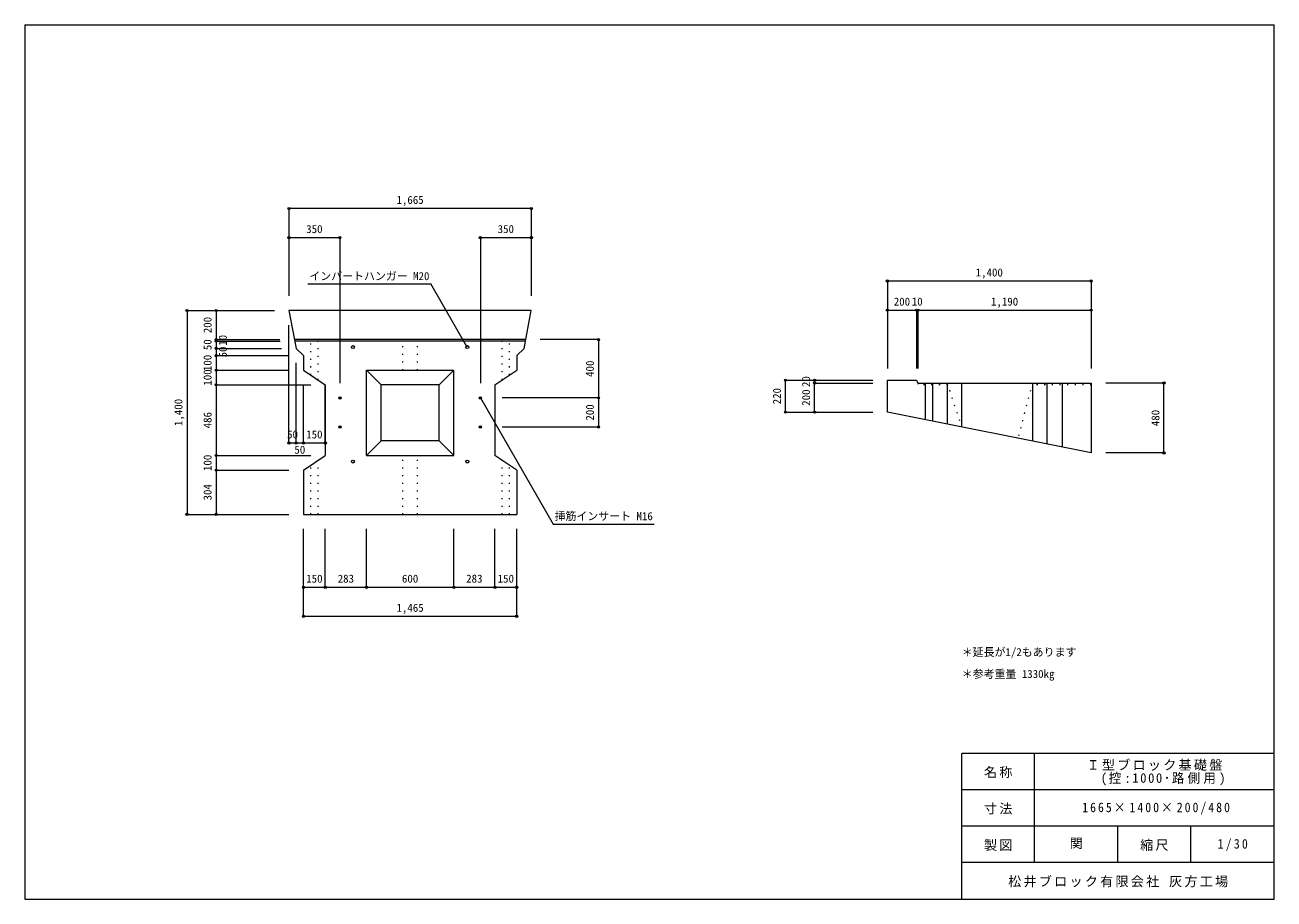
# Model space of a CAD drawing. Units: millimetres, scale not verified. Extents: x 165 to 8745, y 150 to 6150.
import ezdxf
from ezdxf.enums import TextEntityAlignment as Align

# ---------------------------------------------------------------- set-up
doc = ezdxf.new("R2010")
doc.units = ezdxf.units.MM
doc.header["$LTSCALE"] = 30
doc.header["$PDMODE"] = 32
doc.header["$PDSIZE"] = 15
doc.linetypes.add('DOTTED', pattern=[1.75, 0.25, -1.5])
for name, color, linetype, lineweight in [('_0-0_', 7, 'Continuous', 18), ('_0-1_', 7, 'Continuous', 18), ('_0-2_', 4, 'Continuous', 9)]:
    doc.layers.add(name, color=color, linetype=linetype, lineweight=lineweight)
doc.styles.add('ＭＳ ゴシック', font='')
doc.styles.get('ＭＳ ゴシック').set_extended_font_data('MS Gothic')

msp = doc.modelspace()

# ---------------------------------------------------------------- linework, layer by layer
at = {"layer": '_0-0_'}
for p, q in [((165, 6150), (165, 150)), ((165, 6150), (8745, 6150)), ((8745, 150), (8745, 6150)), ((8745, 1150), (6600, 1150)), ((6600, 150), (6600, 1150)), ((7100, 400), (7100, 1150)), ((8745, 900), (6600, 900)), ((8745, 650), (6600, 650)), ((7672.5, 400), (7672.5, 650)), ((8172.5, 400), (8172.5, 650)), ((8745, 400), (6600, 400)), ((165, 150), (8745, 150))]:
    msp.add_line(p, q, dxfattribs=at)
at = {"layer": '_0-1_'}
for p, q in [((3643.11, 4190.21), (1978.11, 4190.21)), ((1978.11, 4190.21), (2028.11, 3930.21)), ((3593.11, 3930.21), (3643.11, 4190.21)), ((3604.65, 3990.21), (2016.57, 3990.21)), ((3602.73, 3980.21), (2018.5, 3980.21)), ((2078.11, 3880.21), (2028.11, 3930.21)), ((2078.11, 3880.21), (2078.11, 3780.21)), ((3543.11, 3880.21), (3593.11, 3930.21)), ((3543.11, 3880.21), (3543.11, 3780.21)), ((2078.11, 3780.21), (2228.11, 3680.21)), ((2510.61, 3780.21), (2610.61, 3680.21)), ((2510.61, 3780.21), (3110.61, 3780.21)), ((2510.61, 3194.21), (2510.61, 3780.21)), ((3010.61, 3680.21), (3110.61, 3780.21)), ((3110.61, 3194.21), (3110.61, 3780.21)), ((3393.11, 3680.21), (3543.11, 3780.21)), ((6089.21, 3492.08), (6089.21, 3712.08)), ((6089.21, 3712.08), (6289.21, 3712.08)), ((6289.21, 3712.08), (6299.21, 3692.08)), ((6299.21, 3692.08), (7489.21, 3692.08)), ((6349.21, 3692.08), (6349.21, 3440.08)), ((6399.21, 3692.08), (6399.21, 3430.08)), ((6499.21, 3692.08), (6499.21, 3410.08)), ((6599.21, 3692.08), (6599.21, 3390.08)), ((7085.21, 3692.08), (7085.21, 3292.88)), ((7185.21, 3692.08), (7185.21, 3272.88)), ((7289.21, 3692.08), (7289.21, 3252.08)), ((7489.21, 3692.08), (7489.21, 3212.08)), ((2228.11, 3680.21), (2228.11, 3194.21)), ((3010.61, 3680.21), (2610.61, 3680.21)), ((2610.61, 3294.21), (2610.61, 3680.21)), ((3010.61, 3294.21), (3010.61, 3680.21)), ((3393.11, 3680.21), (3393.11, 3194.21)), ((7489.21, 3212.08), (6089.21, 3492.08)), ((2510.61, 3194.21), (2610.61, 3294.21)), ((3010.61, 3294.21), (2610.61, 3294.21)), ((3010.61, 3294.21), (3110.61, 3194.21)), ((2078.11, 3094.21), (2228.11, 3194.21)), ((2510.61, 3194.21), (3110.61, 3194.21)), ((3543.11, 3094.21), (3393.11, 3194.21)), ((2078.11, 3094.21), (2078.11, 2790.21)), ((3543.11, 3094.21), (3543.11, 2790.21)), ((2078.11, 2790.21), (3543.11, 2790.21))]:
    msp.add_line(p, q, dxfattribs=at)
at = {"layer": '_0-1_', "linetype": 'DOTTED'}
for p, q in [((2128.11, 3746.87), (2128.11, 3980.21)), ((2178.11, 3713.54), (2178.11, 3980.21)), ((2760.61, 3780.21), (2760.61, 3980.21)), ((2860.61, 3780.21), (2860.61, 3980.21)), ((3443.11, 3713.54), (3443.11, 3980.21)), ((3493.11, 3746.87), (3493.11, 3980.21)), ((6299.21, 3692.08), (6305.21, 3680.08)), ((6499.21, 3692.08), (6599.21, 3390.08)), ((7085.21, 3692.08), (6985.21, 3312.88)), ((6503.19, 3680.08), (6305.21, 3680.08)), ((7489.21, 3680.08), (7082.05, 3680.08)), ((2760.61, 2790.21), (2760.61, 3194.21)), ((2860.61, 2790.21), (2860.61, 3194.21)), ((2128.11, 2790.21), (2128.11, 3127.54)), ((2178.11, 2790.21), (2178.11, 3160.87)), ((3443.11, 2790.21), (3443.11, 3160.87)), ((3493.11, 2790.21), (3493.11, 3127.54))]:
    msp.add_line(p, q, dxfattribs=at)
at = {"layer": '_0-1_', "color": 4, "lineweight": 9}
msp.add_line((2228.11, 3380.21), (2228.11, 3630.21), dxfattribs=at)
at = {"layer": '_0-1_'}
for centre in [(2328.11, 3590.21), (3293.11, 3590.21), (2328.11, 3390.21), (3293.11, 3390.21)]:
    msp.add_circle(centre, 8, dxfattribs=at)
for p in [(2328.11, 3590.21), (3293.11, 3590.21), (2328.11, 3390.21), (3293.11, 3390.21)]:
    msp.add_point(p, dxfattribs=at)
at = {"layer": '_0-2_'}
for p, q in [((1978.11, 4890.21), (1978.11, 4290.21)), ((3643.11, 4890.21), (1978.11, 4890.21)), ((3643.11, 4890.21), (3643.11, 4290.21)), ((1978.11, 4690.21), (1978.11, 4290.21)), ((1978.11, 4690.21), (2328.11, 4690.21)), ((1978.11, 4690.21), (1978.11, 4290.21)), ((2328.11, 4690.21), (2328.11, 3690.21)), ((3293.11, 4690.21), (3643.11, 4690.21)), ((3293.11, 4690.21), (3293.11, 3690.21)), ((3643.11, 4690.21), (3643.11, 4290.21)), ((3643.11, 4690.21), (3643.11, 4290.21)), ((6089.21, 4392.08), (6089.21, 3792.08)), ((7489.21, 4392.08), (6089.21, 4392.08)), ((7489.21, 4392.08), (7489.21, 3792.08)), ((1278.11, 4190.21), (1878.11, 4190.21)), ((1278.11, 4190.21), (1278.11, 2790.21)), ((1478.11, 4190.21), (1478.11, 2790.21)), ((6089.21, 4192.08), (7489.21, 4192.08)), ((6289.21, 4192.08), (6289.21, 3792.08)), ((6299.21, 4192.08), (6299.21, 3792.08)), ((1978.11, 3280.21), (1978.11, 4090.21)), ((1478.11, 3990.21), (1916.57, 3990.21)), ((1478.11, 3980.21), (1918.5, 3980.21)), ((4104.65, 3990.21), (3704.65, 3990.21)), ((4104.65, 3990.21), (4104.65, 3390.21)), ((1478.11, 3930.21), (1928.11, 3930.21)), ((1478.11, 3880.21), (1978.11, 3880.21)), ((1478.11, 3780.21), (1978.11, 3780.21)), ((2028.11, 3280.21), (2028.11, 3830.21)), ((5389.21, 3712.08), (5989.21, 3712.08)), ((5389.21, 3492.08), (5389.21, 3712.08)), ((5589.21, 3492.08), (5589.21, 3712.08)), ((5589.21, 3692.08), (5989.21, 3692.08)), ((7989.21, 3692.08), (7589.21, 3692.08)), ((7989.21, 3212.08), (7989.21, 3692.08)), ((1478.11, 3680.21), (2128.11, 3680.21)), ((2078.11, 3280.21), (2078.11, 3680.21)), ((2228.11, 3280.21), (2228.11, 3680.21)), ((4104.65, 3590.21), (3443.11, 3590.21)), ((5389.21, 3492.08), (5989.21, 3492.08)), ((4104.65, 3390.21), (3443.11, 3390.21)), ((2028.11, 3280.21), (1978.11, 3280.21)), ((2078.11, 3280.21), (2028.11, 3280.21)), ((2228.11, 3280.21), (2078.11, 3280.21)), ((1478.11, 3194.21), (2128.11, 3194.21)), ((7989.21, 3212.08), (7589.21, 3212.08)), ((1478.11, 3094.21), (1978.11, 3094.21)), ((1278.11, 2790.21), (1978.11, 2790.21)), ((2078.11, 2090.21), (2078.11, 2690.21)), ((2228.11, 2290.21), (2228.11, 2690.21)), ((2510.61, 2290.21), (2510.61, 2690.21)), ((3110.61, 2290.21), (3110.61, 2690.21)), ((3393.11, 2290.21), (3393.11, 2690.21)), ((3543.11, 2090.21), (3543.11, 2690.21)), ((2078.11, 2290.21), (3543.11, 2290.21)), ((3543.11, 2090.21), (2078.11, 2090.21))]:
    msp.add_line(p, q, dxfattribs=at)
at = {"layer": '_0-2_', "color": 7, "lineweight": 18}
for p, q in [((2108.59, 4371.96), (2953.59, 4371.96)), ((3203.59, 3938.95), (2953.59, 4371.96)), ((3293.11, 3590.21), (3793.11, 2724.18)), ((3793.11, 2724.18), (4488.11, 2724.18))]:
    msp.add_line(p, q, dxfattribs=at)
for centre in [(2417.63, 3938.95), (3203.59, 3938.95), (2417.63, 3152.99), (3203.59, 3152.99)]:
    msp.add_circle(centre, 10, dxfattribs=at)
at = {"layer": '_0-2_'}
for p in [(1978.11, 4890.21), (3643.11, 4890.21), (1978.11, 4690.21), (1978.11, 4690.21), (2328.11, 4690.21), (3293.11, 4690.21), (3643.11, 4690.21), (6089.21, 4392.08), (7489.21, 4392.08), (1278.11, 4190.21), (1478.11, 4190.21), (6089.21, 4192.08), (6289.21, 4192.08), (6299.21, 4192.08), (7489.21, 4192.08), (7489.21, 4192.08), (1478.11, 3990.21), (1478.11, 3980.21), (4104.65, 3990.21), (1478.11, 3930.21), (1478.11, 3880.21), (1478.11, 3780.21), (5389.21, 3712.08), (5589.21, 3712.08), (5589.21, 3692.08), (7989.21, 3692.08), (1478.11, 3680.21), (4104.65, 3590.21), (5389.21, 3492.08), (5589.21, 3492.08), (4104.65, 3390.21), (1978.11, 3280.21), (2028.11, 3280.21), (2078.11, 3280.21), (2228.11, 3280.21), (1478.11, 3194.21), (7989.21, 3212.08), (1478.11, 3094.21), (1278.11, 2790.21), (1478.11, 2790.21), (2078.11, 2290.21), (2228.11, 2290.21), (2510.61, 2290.21), (3110.61, 2290.21), (3393.11, 2290.21), (3543.11, 2290.21), (2078.11, 2090.21), (3543.11, 2090.21)]:
    msp.add_point(p, dxfattribs=at)

# ---------------------------------------------------------------- texts
at = {"layer": '_0-0_', "color": 4, "style": 'ＭＳ ゴシック'}
for s, p in [('＊延長が1/2もあります', (6600, 1800.79)), ('＊参考重量 1330㎏', (6600, 1650.79))]:
    msp.add_text(s, height=54.99, dxfattribs=at).set_placement(p, align=Align.BOTTOM_LEFT)
at = {"layer": '_0-0_', "style": 'ＭＳ ゴシック'}
msp.add_text('関', height=65.98, dxfattribs=at).set_placement((7341.25, 480), align=Align.BOTTOM_LEFT)
at = {"layer": '_0-0_', "char_height": 65.98, "attachment_point": 7, "style": 'ＭＳ ゴシック'}
for s, insert in [('\\T1.17;名称', (6752.5, 980)), ('\\T1.17;Ｉ型ブロック基礎盤', (7457.5, 1030)), ('\\T1.27;\\W0.95;(控:1000･路側用)', (7555, 930)), ('\\T1.17;寸法', (6752.5, 730)), ('\\T1.34;\\W0.9;1665×1400×200/480', (7427.5, 730)), ('\\T1.17;製図', (6752.5, 480)), ('\\T1.17;縮尺', (7825, 480)), ('\\T1.38;\\W0.9;1/30', (8357.5, 480)), ('\\T1.17;松井ブロック有限会社\\~灰方工場', (6918.75, 230))]:
    msp.add_mtext(s, dxfattribs=dict(at, insert=insert))
at = {"layer": '_0-2_', "style": 'ＭＳ ゴシック'}
for s, p in [('1,665', (2716.86, 4905.21)), ('350', (2096.86, 4705.21)), ('350', (3411.86, 4705.21)), ('1,400', (6695.46, 4407.08)), ('インバートハンガー M20', (2118.59, 4381.96)), ('200', (6132.96, 4207.08)), ('10', (6256.71, 4207.08)), ('1,190', (6800.46, 4207.08)), ('50', (1965.61, 3295.21)), ('150', (2096.86, 3295.21)), ('50', (2015.61, 3190.21)), ('挿筋インサート M16', (3803.11, 2734.18)), ('150', (2096.86, 2305.21)), ('283', (2313.11, 2305.21)), ('600', (2754.36, 2305.21)), ('283', (3195.61, 2305.21)), ('150', (3411.86, 2305.21)), ('1,465', (2716.86, 2105.21))]:
    msp.add_text(s, height=54.99, dxfattribs=at).set_placement(p, align=Align.BOTTOM_LEFT)
for s, p in [('200', (1463.11, 4033.96)), ('50', (1463.11, 3917.71)), ('10', (1568.11, 3947.71)), ('100', (1463.11, 3773.96)), ('50', (1568.11, 3867.71)), ('100', (1463.11, 3673.96)), ('400', (4089.65, 3733.96)), ('20', (5574.21, 3664.58)), ('220', (5374.21, 3545.83)), ('200', (5574.21, 3535.83)), ('1,400', (1263.11, 3396.46)), ('200', (4089.65, 3433.96)), ('486', (1463.11, 3380.96)), ('480', (7974.21, 3395.83)), ('100', (1463.11, 3087.96)), ('304', (1463.11, 2885.96))]:
    msp.add_text(s, height=54.99, rotation=90, dxfattribs=at).set_placement(p, align=Align.BOTTOM_LEFT)

doc.saveas('drawing.dxf')
